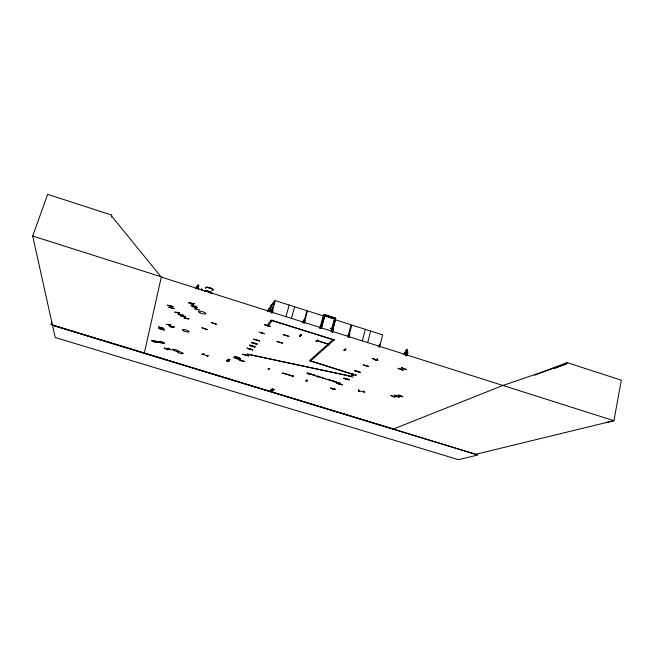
<?xml version="1.0" encoding="UTF-8"?>
<svg xmlns="http://www.w3.org/2000/svg" width="654" height="654" viewBox="0 0 654 654"><rect width="100%" height="100%" fill="white"/><g stroke="black" fill="none" stroke-linecap="round" stroke-linejoin="round"><path stroke-width="0.98" d="M406.543 369.657L401.499 367.613M111.613 217.112L111.67 215.076L47.685 194.328L32.7 236.029L55.206 337.497L458.397 459.672L477.886 454.988L52.492 325.357M345.508 348.974L343.873 350.25L345.623 349.048M317.329 340.088L315.866 341.437L317.435 340.129M169.525 326.518L174.046 327M174.177 327.139L169.468 326.526L174.005 327.057M305.794 380.898L307.02 380.113M184.044 318.228L188.981 318.858M282.078 373.622L283.166 372.723M182.965 315.081L178.011 314.517L183.095 315.179M325.676 378.723L324.122 378.486L325.193 378.764M158.963 328.48L164.326 329.91M190.641 305.197L196.38 306.268M199.772 309.914L194.083 308.86M372.2 358.498L378.069 360.338L372.281 358.466M368.84 366.444L363.093 364.834L368.701 366.6M262.099 332.911L261.526 333.18L262.05 332.87M216.752 324.4L211.111 322.43L216.678 324.384M554.428 368.521L566.732 363.714L566.961 362.569L621.3 380.187L613.934 420.686L605.923 422.68M174.495 308.713L168.65 307.143L174.463 308.541M353.185 377.195L347.863 375.617M288.929 336.32L283.027 334.529L288.904 336.385M144.313 353.201L161.342 276.846L32.7 236.029M270.486 326.436L264.42 324.629L270.421 326.534M264.764 333.818L258.927 332.06M252.419 349.849L247.016 348.23L252.452 349.816M247.85 355.776L242.585 354.239L248.782 355.858M243.55 354.272L248.773 355.882M404.18 354.493L404.54 352.792L405.848 351.885L404.695 354.443M404.213 354.501L404.622 352.833M405.807 351.893L406.265 350.013L407.434 349.808L405.856 355.89M405.039 355.212L406.322 350.037M406.42 355.776L407.27 352.253L406.87 351.738M406.829 355.261L407.606 353.266L407.311 355.269M407.017 355.506L407.614 351.59M407.066 355.523L407.933 352.13L407.646 351.525L406.976 351.688M379.009 346.882C378.364 345.41 380.922 343.718 379.712 344.086M379.5 347.38L382.639 334.873L351.746 325.005L348.476 337.546M377.407 359.095L375.543 360.305L377.66 359.234L377.423 358.809M367.671 342.59L370.622 331.03M362.349 340.897L365.308 329.338M259.613 341.004L253.989 339.205M307.462 373.369L308.336 373.753L307.282 373.516L307.756 373.123M255.174 346.743L249.705 345.01L255.142 346.792M251.782 342.238L257.349 343.89M347.658 336.843L348.647 334.129M347.92 336.933L351.092 324.768L335.527 319.798L332.191 332.346M349.048 337.382L349.833 334.537L349.31 334.366M331.864 331.84L335.437 318.392L324.261 314.819L320.64 328.275M332.036 331.815L335.69 318.228L324.212 314.566L320.509 328.161M332.559 332.06L333.352 329.207M328.169 345.222L329.706 343.71M310.495 361.041L334.464 339.508M331.325 328.66L331.047 328.169M331.643 328.357L331.3 328.839L331.553 328.471M331.21 331.423L334.57 318.85L324.662 315.882M331.292 331.464L334.652 318.8L324.719 315.629L321.31 328.3M320.574 328.095L324.212 314.566M321.367 328.357L324.768 315.719M319.675 327.973L320.697 325.251M319.847 328.431L323.223 315.874L307.519 310.863L304.175 323.06M303.031 322.79C303.366 318.89 305.295 319.504 303.562 322.962L306.955 310.715L275.309 300.611L271.729 313.209M303.08 322.741L303.848 319.929L304.339 320.149M299.565 336.336L300.938 334.717L301.151 335.126M304.445 323.141L305.263 320.28M299.589 336.352L301.42 334.766M291.414 318.4L294.643 306.783M285.953 316.667L289.207 305.05M272.317 320.231L268.475 325.602L267.306 325.234L271.197 320.059L334.325 340.006M262.156 332.436L261.992 333.009L262.205 332.322M267.952 311.754L268.859 308.802L274.615 300.652L271.312 312.277M269.432 311.386L271.058 305.688M269.873 311.925L272.048 304.29M271.099 311.999L271.631 310.119M271.206 311.86L271.737 309.988M272.342 313.053L273.176 310.192L272.636 310.021M356.258 375.134L350.846 373.548L356.209 375.208M193.543 304.878L193.339 305.443L193.461 304.846M194.222 303.816L188.319 302.72L194.312 303.587M201.309 289.984L201.506 289.354L201.702 290.433M196.077 288.422L197.083 286.288L196.094 288.463M196.47 288.937L198.056 284.907L198.742 285.724L198.137 287.572M252.73 349.898L247.351 348.23L252.771 349.808M249.395 345.459L254.888 347.07L249.419 345.41M251.496 342.622L257.055 344.315L251.545 342.516M239.307 359.97L244.416 361.49L239.356 359.888M259.319 340.897L253.695 339.173L259.376 340.824M276.969 341.56L282.732 343.219L277.034 341.462M111.67 215.076L111.417 215.836L161.203 277.067L613.934 420.686L475.932 454.26M51.903 321.735L50.93 324.556L393.356 429.098L503.228 385.312M330.507 388.075L335.51 389.506L330.572 388.002M341.552 384.74L336.499 383.138M354.721 370.548L360.158 372.322L354.713 370.614M201.996 327.785L207.465 329.706L202.086 327.744M167.432 305.148L173.343 306.677L167.489 305.205M397.926 368.325L403.126 370.262M398.106 368.227L403.109 370.287M390.994 395.474L395.13 397.24L390.822 395.523M395.008 395.253L399.316 397.06L395.163 395.204M292.313 376.802L293.499 375.87M299.867 336.36L300.881 334.954M197.541 307.519L191.81 306.473L197.663 307.56M164.26 347.985L168.184 349.841L164.424 348.018M161.751 329.264L161.35 327.834M179.613 312.71L174.692 312.146L179.768 312.776M185.45 316.413L180.627 315.89L185.45 316.43M170.743 324.866L166.19 324.343L170.898 324.924M365.635 365.799L366.019 365.79M267.314 310.977L268.753 308.941M358.163 390.095L359.259 391.509M226.725 360.918L228.262 359.218C226.153 362.561 226.513 361 228.54 359.226M227.175 360.992L228.409 359.267M229.734 359.692L228.058 361.335L229.889 359.577L228.548 361.417M228.205 361.302L229.554 359.545L228.287 361.425M228.418 361.458L229.881 359.651M165.903 348.705L169.312 348.819L166.1 348.827M344.086 350.364L345.958 349.154L344.356 350.405M267.551 326.223L268.393 324.76M307.298 380.211L306.186 381.151M240.925 361.041L241.972 360.076M241.686 360.689L241.98 360.722M201.873 354.411L204.048 353.961L201.898 354.394M299.646 335.494L300.178 335.674M299.826 336.475L301.331 335.093M268.083 368.815L268.573 368.921M334.554 318.85L328.218 317.002M283.689 373.385L292.06 375.87L283.019 373.123M335.69 318.228L324.155 314.623M208.994 288.095L209.836 288.062M209.403 287.94L209.648 288.071M333.156 339.63L309.432 360.714L354.027 374.799M333.744 339.818L270.977 320.346M292.763 376.181L292.052 375.96M328.006 345.238L329.51 343.93M272.334 388.877C270.274 390.136 270.306 391.566 272.514 389.024M270.74 390.258L272.416 388.991M272.693 389.073L270.887 390.373M271.811 390.651C278.857 385.844 267.175 394.207 273.724 389.383M273.658 389.367L272.334 390.822M272.138 390.765L273.961 389.457M306.922 380.048L305.892 381.004M317.787 376.671L317.157 376.483M306.791 380.742L307.331 380.873L306.84 380.71M322.144 377.53L320.566 377.268M325.545 378.854L324.122 378.429M162.977 342.287L163.435 342.573L151.614 340.742L162.952 342.271M354.108 374.628L310.732 360.828M336.434 383.211L342.524 384.887L337.382 383.358M374.791 359.569L375.175 359.536M357.362 371.431L357.583 371.505M375.609 360.24L377.66 359.201M333.965 388.435L332.902 389.383M332.902 389.359L334.186 388.525L332.69 389.269M169.059 324.964L168.544 324.736M171.814 326.796L168.748 324.76M180.545 314.811L177.438 312.596M213.817 323.607L213.874 323.599M400.518 369.273L403.812 368.831M401.041 369.314L400.526 369.265M268.614 369.469L269.554 368.562L268.189 369.445L269.178 368.439M534.727 375.224L566.961 362.569M321.58 377.644L320.509 377.317L321.972 377.701M502.877 385.459L566.732 363.714M207.179 355.817L207.768 355.997L203.083 354.272M206.836 356.267L208.7 355.727M393.021 396.373L396.496 396.259M397.207 396.128L400.755 396.013M186.276 318.482L183.406 316.348M331.12 328.03L331.676 328.373M331.488 328.627L331.038 328.749M331.382 328.766L330.908 328.619M406.347 350.094L407.385 349.882M177.218 312.555L180.373 314.795M407.777 353.34L407.303 353.332M405.055 352.105L407.646 351.525M405.676 352.58L406.714 352.367M193.494 305.631L191.442 303.423M196.911 309.334L194.908 307.167M401.458 367.703L406.682 369.673M153.232 341.772L152.758 341.486L164.497 343.137M394.575 395.318L398.719 397.101L394.436 395.294M402.758 396.855L398.785 395.057M170.302 305.966L171.422 307.879M191.205 303.399L193.29 305.598M376.344 359.725L375.887 359.52M194.663 307.102L196.674 309.285M167.825 348.091L171.405 349.915M169.787 349.081L166.566 348.974L169.95 349.195M345.263 349.874L345.737 350.013M161.129 327.768L161.53 329.207M358.858 390.847L363.943 391.942M203.116 354.231L203.5 354.427M184.166 318.326L188.973 318.89M151.793 340.848L163.255 342.459M167.939 349.04L167.637 348.901M198.595 289.003L198.571 288.062L198.628 289.011M202.078 289.567L201.424 288.815L202.094 289.616M363.624 391.215L364.711 392.694L363.706 391.19M308.451 373.655L309.138 373.638L307.462 372.96L306.849 373.467L308.451 373.655M333.744 381.593L332.584 381.053L334.186 381.282M340.423 383.448C341.633 383.293 338.363 383.277 340.129 383.285M333.818 381.544L332.927 381.184L334.112 381.331M158.521 326.959L163.925 328.521L158.53 326.926M158.947 328.496L164.317 330.049M52.573 325.103L393.544 429.024M394.329 429.392L475.85 454.285M307.527 373.311L308.762 373.532L308.042 373.213M329.943 380.432L330.45 380.072L329.403 380.448L329.878 380.505M293.36 375.903L292.305 376.81M317.28 340.775L317.967 340.996M327.858 344.102L328.545 344.323M299.532 335.535L300.063 335.625M404.785 353.953L404.483 354.018M398.654 395.024L402.799 396.806M318.498 376.761L320.117 376.876L318.433 376.818M171.544 326.73L168.593 324.76M314.386 375.322L315.931 375.576L314.705 375.502L315.342 375.919L314.312 375.38M183.602 316.503L186.431 318.473M197.345 287.539L197.966 288.251M197.018 286.28L198.603 288.128M198.121 284.915L198.783 285.684L198.301 288.635M164.53 343.285L152.742 341.445L164.072 342.982M205.699 287.817A3.859 1.095 17.2 0 1 210.253 287.834A3.859 1.095 17.2 0 1 212.313 290.196M205.593 288.177A3.85 1.087 17.2 0 1 210.138 288.185A3.85 1.087 17.2 0 1 212.198 290.548M205.634 287.964A3.875 1.095 17.2 0 1 210.212 287.973A3.875 1.095 17.2 0 1 212.288 290.351M204.408 291.447A3.932 1.095 17.2 0 1 207.596 291.349A3.932 1.095 17.2 0 1 211.61 293.156M204.473 291.234A3.932 1.095 17.2 0 1 208.152 291.259A3.932 1.095 17.2 0 1 211.945 293.303M204.62 291.308A3.875 1.079 17.2 0 1 208.225 291.03A3.875 1.079 17.2 0 1 211.978 293.352M205.086 291.365A3.875 1.079 17.1 0 1 208.495 291.872A3.875 1.079 17.1 0 1 211.487 293.393M310.078 374.088L311.974 374.554L310.078 374.088M339.025 382.721L339.009 383.244L336.369 382.427L339.025 382.721M322.43 377.979L323.779 378.126L322.43 377.979M312.473 374.816L313.904 374.979L312.506 374.775M329.003 379.737L329.297 380.236L329.281 379.712L327.67 379.206L326.648 379.418L329.003 379.737M334.627 381.683L336.524 382.149L334.668 381.634M348.925 379.786L343.685 378.233L348.974 379.811M354.901 370.704L360.362 372.461L354.918 370.753M406.396 350.348L406.248 350.969L406.911 350.838L407.066 350.209L406.396 350.348M349.318 379.778L344.053 378.233L349.318 379.778M198.538 285.912L198.342 286.542L198.137 285.455L198.538 285.912M310.47 374.145L311.623 374.415L310.47 374.145M335.02 381.748L336.172 382.018L335.02 381.748M358.433 390.086L359.242 391.533L358.433 390.086M318.016 340.914L327.867 344.004L318.016 340.914M309.644 373.63L308.999 374.162L309.644 373.63M314.247 375.053L313.585 375.584L314.247 375.053M317.141 376.115L316.675 376.483L318.261 376.303L317.141 376.115M318.514 376.377L317.852 376.9L318.514 376.377M330.949 380.227L330.442 380.587L330.949 380.227M332.199 380.612L330.908 380.603L332.199 380.612M334.235 381.241L333.524 381.748L334.235 381.241M353.495 374.579L351.124 376.246L353.969 374.726L353.495 374.579M349.792 376.034L247.261 354.133L349.792 376.034M199.887 312.776A3.883 0.997 17 0 0 205.797 313.724A3.883 0.997 17 0 0 200.606 311.181A3.883 0.997 17 0 0 199.887 312.776M178.428 352.645A3.196 0.679 16.8 0 0 183.243 353.512A3.196 0.679 16.8 0 0 178.885 351.558A3.196 0.679 16.8 0 0 178.428 352.645M173.833 350.446A3.213 0.679 16.9 0 0 178.656 351.312A3.213 0.679 16.9 0 0 174.266 349.342A3.213 0.679 16.9 0 0 173.833 350.446M183.741 330.908A3.548 0.834 17 0 0 189.096 331.815A3.548 0.834 17 0 0 184.289 329.567A3.548 0.834 17 0 0 183.741 330.908M235.293 358.081A3.335 0.744 16.1 0 0 240.459 358.997A3.352 0.752 16.1 0 0 236.102 356.97A3.352 0.752 16.1 0 0 235.276 358.081A3.352 0.752 16.1 0 0 240.476 359.005A3.335 0.744 16.1 0 0 236.11 356.978A3.335 0.744 16.1 0 0 235.293 358.081"/></g></svg>
